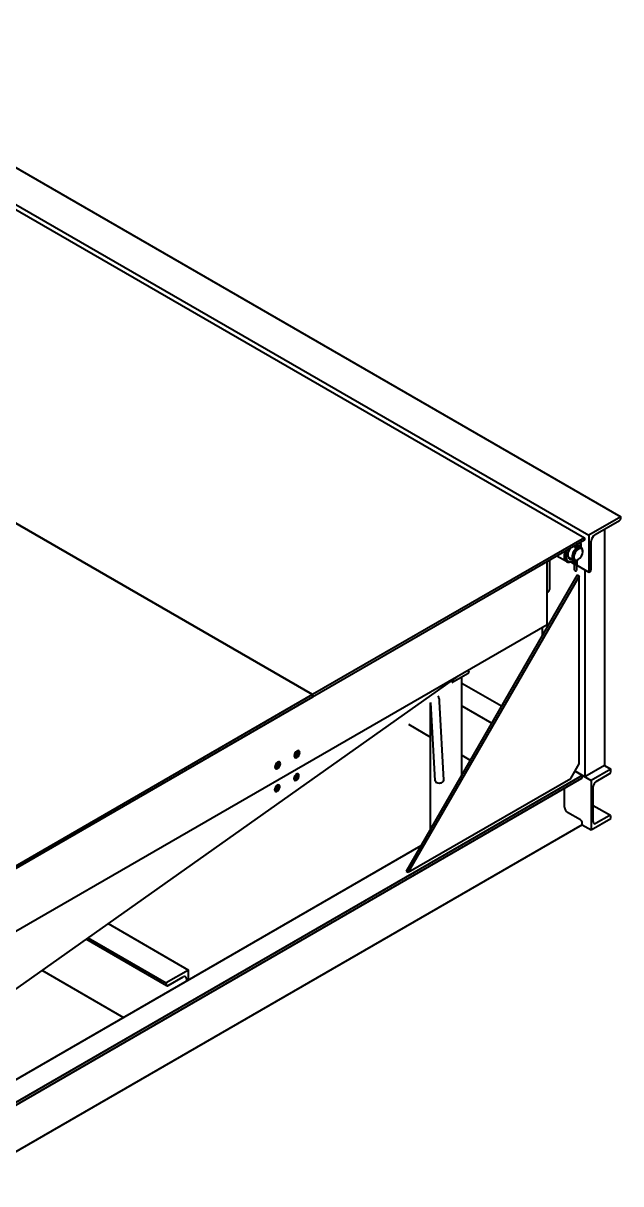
# Model space of a CAD drawing. Header units: millimetres. Extents: x 37284 to 53117, y 1996 to 6319.
# Drawn here: x 41599 to 42084, y 3479 to 4420 of the extents above; entities that cross this region are included whole.
import ezdxf

# ---------------------------------------------------------------- set-up
doc = ezdxf.new("R2010")
doc.units = ezdxf.units.MM
doc.linetypes.add('K5LT_BASIC', pattern=[0])
doc.layers.add('0 VIEW0', color=7, linetype='Continuous')

msp = doc.modelspace()

# ---------------------------------------------------------------- linework, layer by layer
at = {"layer": '0 VIEW0', "color": 5, "linetype": 'K5LT_BASIC', "lineweight": 40}
for p, q in [((41390.639, 4420.237), (42083.604, 4020.154)), ((41361.188, 4403.234), (42054.153, 4003.151)), ((41364.653, 4405.234), (42057.618, 4005.151)), ((41140.825, 4276.007), (41833.79, 3875.924)), ((41833.79, 3875.924), (41140.825, 4276.007)), ((42083.604, 4020.154), (42057.618, 4005.151)), ((42083.604, 4018.954), (42083.604, 4020.154)), ((42062.815, 4005.751), (42082.564, 4017.154)), ((42070.437, 4010.152), (42070.437, 3818.512)), ((42054.153, 4003.151), (41833.79, 3875.924)), ((42054.153, 4001.15), (41833.79, 3873.924)), ((42054.153, 4003.151), (42054.153, 4001.15)), ((42057.618, 4005.151), (42057.618, 3975.145)), ((42059.696, 3977.545), (42059.696, 4000.35)), ((42046.128, 3995.571), (42046.128, 3996.517)), ((42047.633, 3997.386), (42047.633, 3995.432)), ((42047.637, 3995.433), (42047.637, 3997.388)), ((42047.895, 3997.537), (42047.895, 3995.617)), ((42051.462, 3995.373), (42047.895, 3997.433)), ((42051.554, 3995.449), (42051.554, 3996.249)), ((42052.73, 3991.769), (42052.73, 3992.57)), ((42023.836, 3932.636), (42023.836, 3983.647)), ((42025.914, 3984.847), (42025.914, 3961.042)), ((42039.724, 3983.761), (42031.879, 3988.291)), ((42045.337, 3984.765), (42041.006, 3987.265)), ((42043.06, 3983.55), (42046.128, 3981.778)), ((42045.317, 3984.647), (42044.624, 3984.247)), ((42046.128, 3976.864), (42046.128, 3984.5)), ((42047.633, 3984.705), (42047.633, 3984.506)), ((42047.633, 3984.506), (42047.633, 3976.504)), ((42047.633, 3980.509), (42047.637, 3980.507)), ((42047.637, 3984.508), (42047.637, 3984.706)), ((42047.637, 3980.507), (42047.637, 3984.508)), ((42047.878, 3980.768), (42057.618, 3975.145)), ((42047.895, 3984.811), (42047.895, 3980.867)), ((42049.092, 3985.468), (42048.399, 3985.068)), ((42048.263, 3972.944), (41909.67, 3732.894)), ((42049.995, 3971.944), (41911.402, 3731.894)), ((42023.836, 3958.641), (42023.836, 3971.345)), ((42048.263, 3972.944), (42049.995, 3971.944)), ((42049.995, 3819.912), (42049.995, 3971.944)), ((42054.499, 3976.945), (42054.499, 3809.31)), ((42057.618, 3975.145), (42058.657, 3975.745)), ((42024.875, 3959.241), (42023.836, 3958.641)), ((42023.836, 3932.636), (41317.531, 3524.851)), ((42019.851, 3930.335), (42019.851, 3923.734)), ((41952.393, 3891.389), (41292.394, 3424.604)), ((41946.628, 3885.828), (41959.791, 3893.427)), ((41954.653, 3810.808), (41954.653, 3890.461)), ((41954.653, 3885.36), (41986.935, 3866.722)), ((41833.79, 3875.924), (41314.066, 3575.862)), ((41833.79, 3873.924), (41314.066, 3573.861)), ((41833.79, 3875.924), (41833.79, 3873.924)), ((41833.79, 3875.924), (41833.79, 3873.924)), ((41929.479, 3767.204), (41929.479, 3869.286)), ((41933.224, 3806.163), (41929.722, 3869.521)), ((41940.073, 3806.541), (41936.553, 3870.243)), ((41954.653, 3866.957), (41978.966, 3852.919)), ((41911.447, 3851.893), (41929.479, 3841.483)), ((41820.277, 3829.514), (41820.97, 3829.915)), ((41820.466, 3829.703), (41820.534, 3829.663)), ((41822.318, 3830.048), (41822.491, 3829.948)), ((41804.685, 3820.513), (41805.378, 3820.913)), ((41804.874, 3820.701), (41804.943, 3820.661)), ((41806.133, 3820.061), (41805.871, 3819.614)), ((41806.527, 3819.825), (41806.133, 3820.061)), ((41806.726, 3821.046), (41806.899, 3820.946)), ((41818.996, 3827.157), (41819.064, 3827.117)), ((41819.064, 3827.414), (41819.064, 3826.614)), ((41819.623, 3825.38), (41819.796, 3825.28)), ((41820.43, 3826.849), (41820.168, 3826.401)), ((41820.168, 3826.401), (41820.562, 3826.165)), ((41820.581, 3828.415), (41820.179, 3827.728)), ((41820.179, 3827.728), (41820.435, 3827.574)), ((41820.435, 3827.574), (41820.239, 3827.831)), ((41821.138, 3826.992), (41820.278, 3827.898)), ((41821.449, 3826.967), (41820.311, 3827.954)), ((41820.388, 3827.907), (41820.311, 3827.954)), ((41820.562, 3826.165), (41820.369, 3826.744)), ((41820.508, 3828.114), (41820.388, 3827.907)), ((41821.706, 3826.813), (41820.388, 3827.907)), ((41820.607, 3827.31), (41820.43, 3826.849)), ((41820.431, 3828.16), (41820.508, 3828.114)), ((41821.851, 3827.654), (41820.431, 3828.16)), ((41820.435, 3827.574), (41820.607, 3827.31)), ((41821.68, 3827.918), (41820.465, 3828.218)), ((41822.108, 3827.5), (41820.508, 3828.114)), ((41820.837, 3828.262), (41820.512, 3828.298)), ((41820.824, 3826.612), (41820.535, 3827.122)), ((41820.562, 3826.165), (41820.824, 3826.612)), ((41820.837, 3828.262), (41820.581, 3828.415)), ((41820.824, 3826.612), (41821.138, 3826.992)), ((41821.148, 3828.236), (41820.837, 3828.262)), ((41821.138, 3826.992), (41821.449, 3826.967)), ((41821.463, 3828.616), (41821.148, 3828.236)), ((41821.857, 3828.38), (41821.266, 3828.379)), ((41821.449, 3826.967), (41821.706, 3826.813)), ((41821.724, 3829.063), (41821.463, 3828.616)), ((41822.119, 3828.827), (41821.517, 3828.709)), ((41821.68, 3827.918), (41821.857, 3828.38)), ((41821.851, 3827.654), (41821.68, 3827.918)), ((41821.706, 3826.813), (41822.108, 3827.5)), ((41822.119, 3828.827), (41821.724, 3829.063)), ((41822.108, 3827.5), (41821.851, 3827.654)), ((41821.857, 3828.38), (41822.119, 3828.827)), ((41954.653, 3826.948), (41961.642, 3822.913)), ((42043.065, 3807.91), (42049.995, 3819.912)), ((42052.42, 3810.511), (41389.687, 3427.881)), ((41803.404, 3818.155), (41803.473, 3818.115)), ((41803.473, 3818.412), (41803.473, 3817.612)), ((41804.031, 3816.378), (41804.204, 3816.278)), ((41804.838, 3817.847), (41804.576, 3817.399)), ((41804.576, 3817.399), (41804.971, 3817.163)), ((41804.989, 3819.414), (41804.587, 3818.726)), ((41804.587, 3818.726), (41804.844, 3818.572)), ((41804.844, 3818.572), (41804.647, 3818.829)), ((41805.547, 3817.99), (41804.686, 3818.896)), ((41805.858, 3817.965), (41804.719, 3818.952)), ((41804.796, 3818.906), (41804.719, 3818.952)), ((41804.971, 3817.163), (41804.777, 3817.742)), ((41804.917, 3819.112), (41804.796, 3818.906)), ((41806.114, 3817.811), (41804.796, 3818.906)), ((41805.015, 3818.308), (41804.838, 3817.847)), ((41804.839, 3819.158), (41804.917, 3819.112)), ((41806.26, 3818.652), (41804.839, 3819.158)), ((41804.844, 3818.572), (41805.015, 3818.308)), ((41806.088, 3818.916), (41804.873, 3819.216)), ((41806.516, 3818.498), (41804.917, 3819.112)), ((41805.246, 3819.26), (41804.921, 3819.297)), ((41805.232, 3817.61), (41804.943, 3818.12)), ((41804.971, 3817.163), (41805.232, 3817.61)), ((41805.246, 3819.26), (41804.989, 3819.414)), ((41805.232, 3817.61), (41805.547, 3817.99)), ((41805.557, 3819.234), (41805.246, 3819.26)), ((41805.547, 3817.99), (41805.858, 3817.965)), ((41805.871, 3819.614), (41805.557, 3819.234)), ((41806.265, 3819.378), (41805.675, 3819.377)), ((41805.858, 3817.965), (41806.114, 3817.811)), ((41806.527, 3819.825), (41805.926, 3819.707)), ((41806.088, 3818.916), (41806.265, 3819.378)), ((41806.26, 3818.652), (41806.088, 3818.916)), ((41806.114, 3817.811), (41806.516, 3818.498)), ((41806.516, 3818.498), (41806.26, 3818.652)), ((41806.265, 3819.378), (41806.527, 3819.825)), ((41821.432, 3810.467), (41821.143, 3810.04)), ((41821.778, 3810.154), (41821.432, 3810.467)), ((41821.919, 3811.474), (41822.092, 3811.374)), ((42046.53, 3813.911), (42059.696, 3806.31)), ((42052.42, 3810.511), (42046.53, 3813.911)), ((42054.499, 3809.31), (42046.53, 3813.911)), ((42052.42, 3809.07), (42052.42, 3810.511)), ((42070.437, 3818.512), (42054.499, 3809.31)), ((42075.635, 3815.512), (42059.696, 3806.31)), ((42063.681, 3805.569), (42074.249, 3811.671)), ((42070.437, 3818.512), (42075.635, 3815.512)), ((42075.635, 3814.071), (42075.635, 3815.512)), ((41391.54, 3426.848), (42052.014, 3808.173)), ((41805.551, 3801.038), (41805.219, 3800.691)), ((41805.84, 3801.465), (41805.551, 3801.038)), ((41806.186, 3801.152), (41805.566, 3801.06)), ((41806.186, 3801.152), (41805.84, 3801.465)), ((41805.897, 3800.725), (41806.186, 3801.152)), ((41806.327, 3802.472), (41806.501, 3802.372)), ((41819.224, 3806.806), (41819.397, 3806.706)), ((41820.001, 3808.353), (41819.712, 3807.926)), ((41819.712, 3807.926), (41820.058, 3807.613)), ((41820.297, 3809.974), (41819.853, 3809.318)), ((41819.853, 3809.318), (41820.078, 3809.115)), ((41820.078, 3809.115), (41819.866, 3809.338)), ((41819.887, 3809.355), (41819.879, 3809.357)), ((41820.968, 3808.31), (41819.887, 3809.355)), ((41819.955, 3809.294), (41819.887, 3809.355)), ((41820.058, 3807.613), (41819.891, 3808.191)), ((41820.088, 3809.491), (41819.955, 3809.294)), ((41821.193, 3808.106), (41819.955, 3809.294)), ((41820.213, 3808.809), (41820.001, 3808.353)), ((41820.017, 3809.56), (41820.02, 3809.552)), ((41821.412, 3808.966), (41820.02, 3809.552)), ((41820.02, 3809.552), (41820.088, 3809.491)), ((41821.277, 3809.271), (41820.058, 3809.621)), ((41820.058, 3807.613), (41820.347, 3808.04)), ((41820.078, 3809.115), (41820.213, 3808.809)), ((41820.347, 3808.04), (41820.087, 3808.538)), ((41821.637, 3808.762), (41820.088, 3809.491)), ((41820.679, 3808.388), (41820.121, 3809.017)), ((41820.811, 3809.693), (41820.142, 3809.746)), ((41820.522, 3809.771), (41820.166, 3809.781)), ((41820.522, 3809.771), (41820.297, 3809.974)), ((41820.347, 3808.04), (41820.679, 3808.388)), ((41820.811, 3809.693), (41820.522, 3809.771)), ((41820.679, 3808.388), (41820.968, 3808.31)), ((41821.143, 3810.04), (41820.811, 3809.693)), ((41821.489, 3809.727), (41820.866, 3809.75)), ((41820.968, 3808.31), (41821.193, 3808.106)), ((41821.778, 3810.154), (41821.157, 3810.061)), ((41821.193, 3808.106), (41821.637, 3808.762)), ((41821.277, 3809.271), (41821.489, 3809.727)), ((41821.412, 3808.966), (41821.277, 3809.271)), ((41821.637, 3808.762), (41821.412, 3808.966)), ((41821.489, 3809.727), (41821.778, 3810.154)), ((41911.402, 3731.894), (42043.065, 3807.91)), ((42059.696, 3806.31), (42059.696, 3766.301)), ((42061.256, 3773.043), (42061.256, 3801.369)), ((41803.632, 3797.804), (41803.806, 3797.704)), ((41804.409, 3799.352), (41804.12, 3798.924)), ((41804.12, 3798.924), (41804.466, 3798.611)), ((41804.705, 3800.972), (41804.261, 3800.316)), ((41804.261, 3800.316), (41804.486, 3800.113)), ((41804.486, 3800.113), (41804.274, 3800.336)), ((41804.295, 3800.353), (41804.287, 3800.355)), ((41805.376, 3799.308), (41804.295, 3800.353)), ((41804.363, 3800.292), (41804.295, 3800.353)), ((41804.466, 3798.611), (41804.299, 3799.189)), ((41804.496, 3800.489), (41804.363, 3800.292)), ((41805.601, 3799.104), (41804.363, 3800.292)), ((41804.621, 3799.807), (41804.409, 3799.352)), ((41804.425, 3800.559), (41804.429, 3800.55)), ((41805.82, 3799.964), (41804.429, 3800.55)), ((41804.429, 3800.55), (41804.496, 3800.489)), ((41805.685, 3800.269), (41804.466, 3800.619)), ((41804.466, 3798.611), (41804.755, 3799.039)), ((41804.486, 3800.113), (41804.621, 3799.807)), ((41804.755, 3799.039), (41804.495, 3799.536)), ((41806.045, 3799.76), (41804.496, 3800.489)), ((41805.087, 3799.386), (41804.53, 3800.015)), ((41805.219, 3800.691), (41804.55, 3800.744)), ((41804.93, 3800.769), (41804.574, 3800.779)), ((41804.93, 3800.769), (41804.705, 3800.972)), ((41804.755, 3799.039), (41805.087, 3799.386)), ((41805.219, 3800.691), (41804.93, 3800.769)), ((41805.087, 3799.386), (41805.376, 3799.308)), ((41805.897, 3800.725), (41805.274, 3800.748)), ((41805.376, 3799.308), (41805.601, 3799.104)), ((41805.601, 3799.104), (41806.045, 3799.76)), ((41805.685, 3800.269), (41805.897, 3800.725)), ((41805.82, 3799.964), (41805.685, 3800.269)), ((41806.045, 3799.76), (41805.82, 3799.964)), ((42038.041, 3784.645), (42038.041, 3800.106)), ((42075.229, 3777.841), (42061.256, 3785.908)), ((42051.034, 3774.343), (42040.467, 3780.444)), ((42059.696, 3766.301), (42075.635, 3775.503)), ((42074.249, 3777.744), (42063.681, 3771.642)), ((42075.635, 3775.503), (42075.635, 3776.944)), ((42052.42, 3770.502), (41302.633, 3337.612)), ((42052.42, 3770.502), (42052.42, 3771.942)), ((42052.42, 3770.502), (42059.696, 3766.301)), ((41921.45, 3753.299), (41369.787, 3434.796)), ((41909.67, 3732.894), (41911.402, 3731.894)), ((41668.103, 3690.325), (41733.31, 3652.678)), ((41651.908, 3678.871), (41715.293, 3642.275)), ((41715.75, 3639.946), (41650.3, 3677.733)), ((41614.535, 3652.438), (41680.645, 3614.27)), ((41733.31, 3652.678), (41715.293, 3642.275)), ((41733.31, 3644.676), (41733.31, 3652.678)), ((41715.293, 3642.275), (41715.293, 3640.955)), ((41716.852, 3640.055), (41729.048, 3647.096)), ((41731.647, 3645.596), (41731.647, 3643.716))]:
    msp.add_line(p, q, dxfattribs=at)
for centre, major_axis, ratio, start_param, end_param in [((42082.564, 4018.354), (-0.735, -1.273), 0.5773503, 0.7853982, 2.3561945), ((42045.317, 3991.848), (-4.41, -7.638), 0.5773503, 2.3561945, 2.9790211), ((42044.624, 3992.248), (-4.9, -8.487), 0.5773503, 2.3561945, 2.7951564), ((42062.815, 4002.15), (-2.205, -3.819), 0.5773503, 3.9269908, 5.4977871), ((42044.624, 3992.248), (-4.9, -8.487), 0.5773503, 5.0588253, 5.4977871), ((42045.317, 3991.848), (-4.41, -7.638), 0.5773503, 4.8749606, 5.4977871), ((42045.317, 3991.848), (-3.308, -5.729), 0.5773503, 4.6066646, 5.4977871), ((42048.399, 3990.069), (3.062, 5.304), 0.5773503, 0.7853982, 3.1415927), ((42049.092, 3989.669), (2.572, 4.456), 0.5773503, 0.7853982, 3.9269908), ((42045.317, 3991.848), (-3.308, -5.729), 0.5773503, 3.1415927, 3.247317), ((42048.399, 3990.069), (3.062, 5.304), 0.5773503, 0, 0.7853982), ((42045.317, 3991.848), (-3.308, -5.729), 0.5773503, 2.7542761, 3.1415927), ((42049.092, 3989.669), (2.572, 4.456), 0.5773503, 5.4977871, 7.0685835), ((42049.092, 3989.669), (2.572, 4.456), 0.5773503, 3.9269908, 5.4977871), ((42048.399, 3990.069), (3.062, 5.304), 0.5773503, 5.4977871, 6.2831853), ((42045.317, 3991.848), (-4.41, -7.638), 0.5773503, 2.3380006, 2.3561945), ((42044.624, 3992.248), (-4.9, -8.487), 0.5773503, 5.4977871, 6.2831853), ((42045.317, 3991.848), (-4.41, -7.638), 0.5773503, 5.4977871, 7.0685835), ((42044.624, 3992.248), (-4.9, -8.487), 0.5773503, 0, 0.7853982), ((42045.317, 3991.848), (-3.308, -5.729), 0.5773503, 5.4977871, 6.2831853), ((42045.317, 3991.848), (-3.308, -5.729), 0.5773503, 0, 0.3873166), ((42045.317, 3991.848), (-4.41, -7.638), 0.5773503, 0.7853982, 0.8035921), ((42048.399, 3990.069), (3.062, 5.304), 0.5773503, 3.1415927, 3.9269908), ((42047.013, 3980.867), (-0.882, 0), 0.5773503, 2.3561945, 3.1415927), ((42047.01, 3976.864), (-0.882, 0), 0.5773503, 0, 2.3561945), ((42058.657, 3976.945), (-0.735, -1.273), 0.5773503, 0.7853982, 2.3561945), ((42024.875, 3960.442), (0.735, 1.273), 0.5773503, 3.9269908, 5.4977871), ((41957.831, 3896.822), (1.96, -3.395), 0.5773503, 0, 0.7853982), ((41957.831, 3896.822), (1.96, -3.395), 0.5773503, 0.7853982, 1.0393107), ((41821.143, 3827.614), (1.592, 2.758), 0.5773503, 0.7853982, 2.3561945), ((41821.143, 3827.614), (-1.347, -2.334), 0.5773503, 3.1415927, 6.2738004), ((41820.97, 3827.714), (-1.347, -2.334), 0.5773503, 3.9269908, 5.4977871), ((41821.143, 3827.614), (-1.347, -2.334), 0.5773503, 0, 3.1415927), ((41820.104, 3828.214), (0.857, 1.485), 0.5773503, 0.2442986, 0.4159521), ((41818.891, 3828.914), (-1.225, -2.122), 0.5773503, 2.2560271, 2.2896461), ((41820.97, 3827.714), (-1.347, -2.334), 0.5773503, 3.1415927, 3.9269908), ((41821.143, 3827.614), (1.592, 2.758), 0.5773503, 5.4977871, 7.0685835), ((41805.552, 3818.612), (1.592, 2.758), 0.5773503, 0.7853982, 2.3561945), ((41805.552, 3818.612), (1.592, 2.758), 0.5773503, 2.3561945, 5.4977871), ((41805.552, 3818.612), (-1.347, -2.334), 0.5773503, 3.1415927, 6.2738004), ((41805.378, 3818.712), (-1.347, -2.334), 0.5773503, 3.9269908, 5.4977871), ((41805.552, 3818.612), (-1.347, -2.334), 0.5773503, 0, 3.1415927), ((41804.512, 3819.212), (0.857, 1.485), 0.5773503, 0.2442986, 0.4159521), ((41803.3, 3819.912), (-1.225, -2.122), 0.5773503, 2.2560271, 2.2896461), ((41805.378, 3818.712), (-1.347, -2.334), 0.5773503, 3.1415927, 3.9269908), ((41805.552, 3818.612), (1.592, 2.758), 0.5773503, 5.4977871, 7.0685835), ((41821.143, 3827.614), (1.592, 2.758), 0.5773503, 2.3561945, 5.4977871), ((41820.104, 3828.214), (0.857, 1.485), 0.5773503, 2.7256405, 2.897294), ((41820.97, 3827.714), (-1.347, -2.334), 0.5773503, 5.4977871, 6.2738004), ((41820.97, 3827.714), (-1.347, -2.334), 0.5773503, 6.2738004, 6.2831853), ((41821.143, 3827.614), (-1.347, -2.334), 0.5773503, 6.2738004, 6.2831853), ((41804.512, 3819.212), (0.857, 1.485), 0.5773503, 2.7256405, 2.897294), ((41805.378, 3818.712), (-1.347, -2.334), 0.5773503, 5.4977871, 6.2738004), ((41805.378, 3818.712), (-1.347, -2.334), 0.5773503, 6.2738004, 6.2831853), ((41805.552, 3818.612), (-1.347, -2.334), 0.5773503, 6.2738004, 6.2831853), ((41820.745, 3809.04), (-1.47, -2.546), 0.5773503, 3.9269908, 5.4977871), ((41820.745, 3809.04), (-1.47, -2.546), 0.5773503, 5.8213468, 10.2101761), ((41820.745, 3809.04), (-1.347, -2.334), 0.5773503, 0, 3.1415927), ((41820.745, 3809.04), (-1.347, -2.334), 0.5773503, 3.1415927, 4.5889655), ((41820.572, 3809.14), (-1.347, -2.334), 0.5773503, 3.1415927, 3.8825107), ((42074.249, 3813.271), (-0.98, -1.697), 0.5773503, 0.7853982, 2.3561945), ((41805.153, 3800.038), (-1.47, -2.546), 0.5773503, 3.9269908, 5.4977871), ((41805.153, 3800.038), (-1.47, -2.546), 0.5773503, 5.8213468, 10.2101761), ((41805.153, 3800.038), (-1.347, -2.334), 0.5773503, 4.5889655, 6.2831853), ((41805.153, 3800.038), (-1.347, -2.334), 0.5773503, 0, 3.1415927), ((41805.153, 3800.038), (-1.347, -2.334), 0.5773503, 3.1415927, 4.5889655), ((41804.98, 3800.138), (-1.347, -2.334), 0.5773503, 3.1415927, 3.8825107), ((41820.745, 3809.04), (-1.47, -2.546), 0.5773503, 5.4977871, 5.8213468), ((41820.572, 3809.14), (-1.347, -2.334), 0.5773503, 5.5422673, 6.2831853), ((41820.745, 3809.04), (-1.347, -2.334), 0.5773503, 4.5889655, 6.2831853), ((41936.648, 3806.352), (3.425, 0.189), 0.6118842, 3.1415927, 5.4649398), ((41936.648, 3806.352), (3.425, 0.189), 0.6118842, 5.4649398, 6.2831853), ((42051.034, 3809.87), (-0.98, 1.697), 0.5773503, 3.1415927, 3.9269908), ((42063.681, 3802.769), (-1.715, -2.97), 0.5773503, 3.9269908, 5.4977871), ((41805.153, 3800.038), (-1.47, -2.546), 0.5773503, 5.4977871, 5.8213468), ((41804.98, 3800.138), (-1.347, -2.334), 0.5773503, 5.5422673, 6.2831853), ((42040.467, 3783.245), (-1.715, 2.97), 0.5773503, 0.7853982, 2.3561945), ((42051.034, 3772.743), (-0.98, 1.697), 0.5773503, 3.9269908, 5.4977871), ((42063.681, 3774.443), (-1.715, -2.97), 0.5773503, 5.4977871, 6.2831853), ((42074.249, 3776.143), (-0.98, -1.697), 0.5773503, 3.1415927, 3.9269908), ((42074.249, 3776.143), (-0.98, -1.697), 0.5773503, 2.3561945, 3.1415927), ((42063.681, 3774.443), (-1.715, -2.97), 0.5773503, 0, 0.7853982), ((41729.048, 3644.096), (-1.837, -3.183), 0.5773503, 3.1415927, 3.9269908), ((41729.048, 3644.096), (-1.837, -3.183), 0.5773503, 2.3561945, 3.1415927), ((41716.852, 3641.855), (-1.103, -1.91), 0.5773503, 5.4977871, 6.2831853), ((41716.852, 3641.855), (-1.103, -1.91), 0.5773503, 0, 0.7853982)]:
    msp.add_ellipse(centre, major_axis=major_axis, ratio=ratio, start_param=start_param, end_param=end_param, dxfattribs=at)
for points, knots in [([(42046.033, 3995.838), (42046.033, 3995.869), (42046.039, 3995.923), (42046.064, 3996.001), (42046.095, 3996.059), (42046.119, 3996.093), (42046.128, 3996.105)], [0, 0, 0, 0, 2.2886738, 4.1369487, 5.9680015, 7, 7, 7, 7]), ([(42047.706, 3995.47), (42047.662, 3995.445), (42047.587, 3995.408), (42047.464, 3995.361), (42047.344, 3995.324), (42047.199, 3995.292), (42047.057, 3995.274), (42046.923, 3995.267), (42046.804, 3995.27), (42046.693, 3995.282), (42046.59, 3995.301), (42046.498, 3995.327), (42046.404, 3995.362), (42046.323, 3995.402), (42046.259, 3995.444), (42046.208, 3995.484), (42046.153, 3995.536), (42046.097, 3995.609), (42046.055, 3995.696), (42046.036, 3995.774), (42046.033, 3995.82), (42046.033, 3995.838)], [0, 0, 0, 0, 1.7919236, 2.7363719, 4.1028711, 5.533226, 7.0274367, 8.1945036, 9.3602974, 10.4592167, 11.4925345, 12.5368592, 13.468564, 14.745873, 15.627889, 16.2100297, 17.1301653, 18.5031628, 19.92171, 21.2147043, 22, 22, 22, 22]), ([(42047.706, 3995.47), (42047.751, 3995.496), (42047.812, 3995.537), (42047.886, 3995.604), (42047.94, 3995.668), (42047.982, 3995.748), (42047.993, 3995.806), (42047.993, 3995.838)], [0, 0, 0, 0, 1.954867, 2.9851961, 4.4759539, 6.036374, 8, 8, 8, 8]), ([(42047.993, 3995.838), (42047.993, 3995.854), (42047.99, 3995.89), (42047.973, 3995.945), (42047.941, 3996.004), (42047.912, 3996.041), (42047.895, 3996.059)], [0, 0, 0, 0, 1.430473, 3.3666023, 5.1916676, 7, 7, 7, 7]), ([(41935.377, 3874.976), (41935.464, 3874.801), (41935.695, 3874.299), (41936.018, 3873.419), (41936.308, 3872.299), (41936.478, 3871.229), (41936.537, 3870.528), (41936.553, 3870.243)], [0, 0, 0, 0, 0.985617, 2.7897908, 4.6819595, 6.6660751, 8, 8, 8, 8])]:
    msp.add_open_spline(points, degree=3, knots=knots, dxfattribs=at)

doc.saveas('drawing.dxf')
